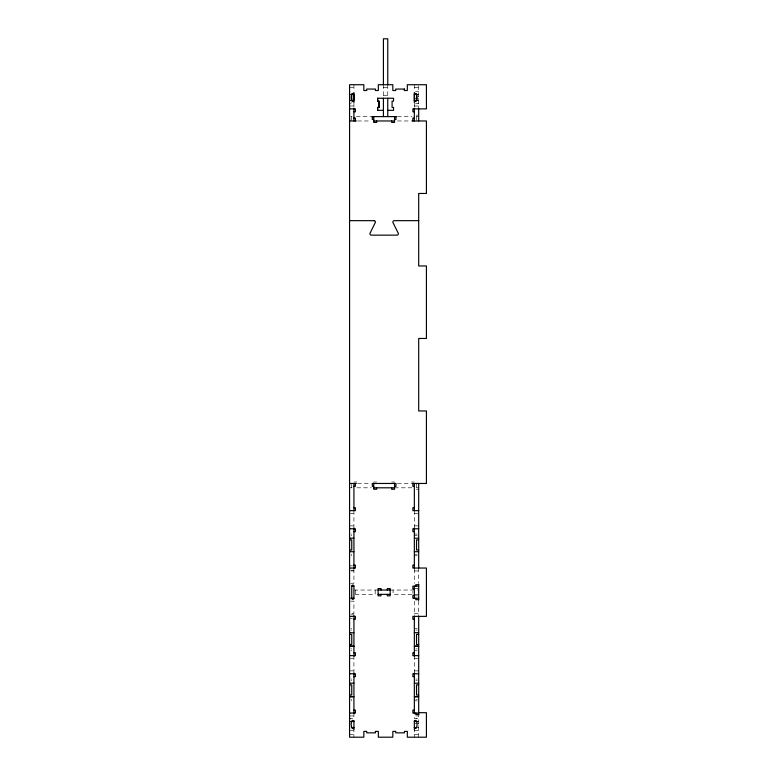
<?xml version="1.0" encoding="UTF-8"?>
<svg xmlns="http://www.w3.org/2000/svg" width="776" height="776" viewBox="0 0 776 776"><rect width="100%" height="100%" fill="white"/><g stroke="black" fill="none" stroke-linecap="round" stroke-linejoin="round"><path stroke-width="0.58" stroke-dasharray="3.88 2.91" d="M349.578 103.324L351.751 102.898M349.578 87.62L353.924 87.62M383.412 87.62L387.757 87.62M414.345 87.62L418.691 87.62M415.548 91.481L418.691 91.481M417.604 94.381L418.691 94.381M383.412 95.351L387.757 95.351M417.963 96.796L418.691 96.796M415.063 98.251L418.691 98.251M415.063 100.424L418.691 100.424M415.548 103.324L418.691 103.324L416.518 102.898M349.578 105.982L353.924 105.982M414.345 105.982L418.691 105.982M416.275 115.168L418.691 115.168M350.665 116.613L352.071 116.613M356.339 116.613L370.841 116.613M397.428 116.613L411.92 116.613M416.198 116.613L418.691 116.613M357.552 120.969L370.841 120.969M397.428 120.969L410.717 120.969M353.924 482.003L356.824 482.003M373.741 482.003L376.641 482.003M391.628 482.003L394.528 482.003M411.445 482.003L414.345 482.003M357.552 483.458L370.841 483.458M397.428 483.458L410.717 483.458M349.578 487.803L352.071 487.803M356.824 487.803L371.326 487.803M394.528 487.803L411.92 487.803M416.198 487.803L418.691 487.803M416.275 489.258L418.691 489.258M349.578 513.547L353.924 513.547M414.345 513.547L418.691 513.547M349.578 525.866L353.924 525.866M414.345 525.866L418.691 525.866M351.024 534.072L351.751 534.072M414.345 534.072L417.245 534.072M351.024 535.527L351.751 535.527M414.345 535.527L417.245 535.527M351.024 554.374L351.751 554.374M414.345 554.374L417.245 554.374M351.024 555.82L351.751 555.82M414.345 555.82L417.245 555.82M349.578 565.859L352.479 565.859M351.024 570.215L353.924 570.215M350.665 570.942L353.924 570.942M414.345 570.942L418.691 570.942M350.665 583.261L353.924 583.261L353.924 569.002M414.345 588.577L418.691 588.577M353.924 590.032L378.096 590.032M390.173 590.032L418.691 590.032M355.107 594.377L375.196 594.377L375.196 590.032M411.978 594.377L393.073 594.377L393.073 590.032M414.345 594.377L418.691 594.377M414.345 595.832L417.604 595.832M350.665 601.148L353.924 601.148L353.924 613.467L350.665 613.467M414.345 613.467L418.691 613.467M351.024 614.194L353.924 614.194M349.578 618.54L352.479 618.54M351.024 628.589L351.751 628.589M414.345 628.589L417.245 628.589M351.024 630.034L351.751 630.034M415.79 630.034L417.245 630.034M351.024 648.882L351.751 648.882M415.79 648.882L417.245 648.882M351.024 650.337L351.751 650.337M414.345 650.337L417.245 650.337M349.578 658.543L353.924 658.543M414.345 658.543L418.691 658.543M349.578 670.862L353.924 670.862M414.345 670.862L418.691 670.862M351.024 679.068L351.751 679.068M415.79 679.068L417.245 679.068M351.024 680.523L351.751 680.523M415.79 680.523L417.245 680.523M351.024 699.37L351.751 699.37M415.79 699.37L417.245 699.37M351.024 700.815L351.751 700.815M414.345 700.815L417.245 700.815M349.578 715.938L353.924 715.938M416.518 721.496L418.691 721.496M415.063 723.668L418.691 723.668M417.963 725.114L418.691 725.114M416.518 727.529L418.691 727.529M349.578 730.429L353.924 730.429M414.345 730.429L418.691 730.429M349.578 734.3L353.924 734.3M414.345 734.3L418.691 734.3M418.691 85.845L418.691 107.912M418.691 568.042L418.691 583.261M418.691 601.148L418.691 616.367M418.691 737.2L418.691 715.938L414.345 715.938L414.345 718.595L418.691 718.595L416.518 718.751M416.518 116.613L416.518 120.969M416.518 483.458L416.518 487.803M414.345 84.72L414.345 91.481M414.345 103.324L414.345 108.882M414.345 510.647L414.345 528.766M414.345 569.002L414.345 583.261M414.345 601.148L414.345 615.407M414.345 655.642L414.345 673.762M414.345 728.033L414.345 737.2M412.89 591.118L412.89 593.291M387.757 84.72L387.757 97.281M383.412 84.72L383.412 98.251M355.379 590.032L355.379 594.377M353.924 84.72L353.924 91.481M353.924 103.324L353.924 108.882M353.924 510.647L353.924 528.766M353.924 655.642L353.924 673.762M353.924 713.037L353.924 718.595L349.578 718.595L351.751 718.751M353.924 728.033L353.924 737.2M351.751 116.613L351.751 120.969M351.751 484.331L351.751 487.803"/><path stroke-width="1.16" d="M349.578 117.942L349.578 120.969L356.339 120.969M350.665 94.381L353.924 94.381L353.924 100.424A1.086 1.086 0 0 1 352.837 101.511A1.086 1.086 0 0 1 351.751 100.424L351.751 94.381M416.518 94.381L416.518 100.424A1.086 1.086 0 0 1 415.432 101.511A1.086 1.086 0 0 1 414.345 100.424L414.345 94.381L417.604 94.381M414.345 94.206C417.149 90.763 417.595 99.192 416.518 100.424M353.924 727.713C351.121 731.157 350.674 722.728 351.751 721.496A1.086 1.086 0 0 1 352.837 720.409A1.086 1.086 0 0 1 353.924 721.496L350.665 721.496M383.412 110.328L377.592 110.328L377.592 107.427L379.057 107.427L379.057 101.152L377.592 101.152L377.592 98.251L393.558 98.251L393.539 101.152L392.084 101.152L392.084 107.427L393.558 107.427L393.539 110.328L387.738 110.328M350.665 100.424L353.924 100.424M414.345 100.424L417.604 100.424M349.578 108.882L355.379 108.882L355.379 111.783L353.924 111.783M414.345 111.783L412.89 111.783L412.89 108.882L426.422 108.882L426.422 84.72L407.313 84.72L407.313 90.511L404.412 90.511L404.412 89.065M371.811 116.613L396.458 116.613M353.904 118.068L355.379 118.068L355.379 120.969M414.345 118.068L412.871 118.068L412.89 120.969M373.751 119.514L372.286 119.514L372.305 116.613M394.518 119.514L395.983 119.514L395.964 116.613M373.731 120.969L394.538 120.969M411.92 120.969L426.422 120.969L426.422 193.466L418.691 193.466L418.691 265.964L426.422 265.964L426.422 338.462L418.691 338.462L418.691 410.96L426.422 410.96L426.422 483.458L411.92 483.458M349.578 220.646L374.274 220.685M418.691 220.646L393.995 220.685A1.445 1.445 0 0 0 392.869 222.334L398.35 233.46A1.445 1.445 0 0 1 396.924 235.147L371.345 235.147A1.445 1.445 0 0 1 369.919 233.46L375.39 222.334A1.445 1.445 0 0 0 373.964 220.646M349.578 483.458L356.339 483.458M353.924 486.358L355.379 486.358L355.379 483.458M373.751 486.358L372.305 486.358L372.305 483.458L395.983 483.458L395.983 486.358L394.538 486.358M414.345 486.358L412.89 486.358L412.89 483.458M373.741 487.803L394.528 487.803M353.924 507.747L355.379 507.747L355.379 510.647L349.578 510.647M414.345 507.747L412.89 507.747L412.89 510.647L418.691 510.647M349.578 528.766L355.379 528.766L355.379 531.667L353.924 531.667M418.691 528.766L412.89 528.766L412.89 531.667L414.345 531.667M349.578 538.214L353.924 538.156M414.345 538.214L418.691 538.214M349.578 539.873L351.751 539.873L351.751 550.019L349.578 550.019M418.691 539.873L416.518 539.873L416.518 550.019L418.691 550.019M349.578 551.736L353.924 551.678M414.345 551.736L418.691 551.678M353.924 565.141L355.379 565.141L355.379 568.042L349.578 568.042M414.345 565.141L412.89 565.141L412.89 568.042L426.422 568.042L426.422 616.367L412.89 616.367L412.89 619.267L414.345 619.267M418.691 584.716L415.79 584.716L415.79 586.161M351.751 586.161L353.924 586.161L353.924 598.247A1.086 1.086 0 0 1 352.837 599.334A1.086 1.086 0 0 1 351.751 598.247L351.751 586.161A1.086 1.086 0 0 1 352.837 585.075A1.086 1.086 0 0 1 353.924 586.161M418.691 586.161L412.89 586.161L412.89 589.062L414.345 589.062M378.096 590.032L390.173 590.032M378.096 594.377L390.173 594.377M414.345 595.347L412.89 595.347L412.89 598.247L418.691 598.247M350.665 598.247L353.924 598.247M418.691 599.693L415.79 599.693L415.79 598.247M349.578 616.367L355.379 616.367L355.379 619.267L353.924 619.267M349.578 632.673L353.924 632.731M414.345 632.673L418.691 632.731M349.578 634.38L351.751 634.38L351.751 644.536L349.578 644.536M418.691 634.38L416.518 634.38L416.518 644.536L418.691 644.536M349.578 646.195L353.924 646.195M414.345 646.195L418.691 646.195M350.296 646.253L353.924 646.253M415.063 646.253L418.691 646.253M353.924 652.742L355.379 652.742L355.379 655.642L349.578 655.642M414.345 652.742L412.89 652.742L412.89 655.642L418.691 655.642M349.578 673.762L355.379 673.762L355.379 676.662L353.924 676.662M418.691 673.762L412.89 673.762L412.89 676.662L414.345 676.662M349.578 683.152L353.924 683.21M414.345 683.21L418.691 683.21M349.578 684.868L351.751 684.868L351.751 695.015L349.578 695.015M418.691 684.868L416.518 684.868L416.518 695.015L418.691 695.015M349.578 696.673L353.924 696.673L350.296 696.732M414.345 696.673L418.691 696.673L415.063 696.732M353.924 710.137L355.379 710.137L355.379 713.037L349.578 713.037M414.345 710.137L412.89 710.137L412.89 713.037L418.691 713.037M418.691 712.688L426.422 712.688L426.422 737.2L407.332 737.2L407.332 731.399L404.432 731.399L404.432 732.854L395.731 732.854L395.731 731.399L392.831 731.399L392.831 737.2L378.329 737.2L378.329 731.399L375.429 731.399L375.429 732.854L366.738 732.854L366.738 731.399L363.837 731.399L363.837 737.2L349.578 737.2L349.578 84.72L363.837 84.72L363.837 90.511L366.738 90.511L366.709 89.065L375.429 89.065L375.409 90.511L378.329 90.511L378.31 84.72L392.831 84.72L392.811 90.511L395.731 90.511L395.731 89.065L404.432 89.065L404.432 90.511M418.691 714.483L415.79 714.483L415.79 713.037M417.478 721.496L414.345 721.496A1.086 1.086 0 0 1 415.432 720.409A1.086 1.086 0 0 1 416.518 721.496C417.595 722.728 417.149 731.157 414.345 727.713M351.509 727.529L353.924 727.529M414.345 727.529L416.76 727.529M353.924 94.206C351.121 90.763 350.674 99.192 351.751 100.424M418.691 108.882L418.691 120.969M418.691 483.458L418.691 568.042M418.691 584.231L418.691 600.178M418.691 616.367L418.691 715.21M414.345 92.451L414.316 102.578M414.316 108.533L414.345 120.969M414.345 483.458L414.345 510.647M414.345 528.039L414.345 568.042M414.345 586.161L414.345 598.247M414.345 616.367L414.345 656.36M414.345 673.034L414.345 713.755M414.345 720.768L414.345 729.469M394.528 116.613L394.538 122.414L391.637 122.414L391.637 120.969M394.528 483.167L394.538 489.258L391.637 489.258L391.637 487.803M387.757 84.72L387.757 38.8L383.412 38.8L383.412 84.72M387.757 98.251L387.757 116.613M387.282 590.032L387.282 588.577L390.183 588.577L390.183 595.832L387.282 595.832L387.282 594.377M383.412 98.251L383.412 116.613M381.006 590.032L381.006 588.577L378.106 588.577L378.106 595.832L381.006 595.832L381.006 594.377M379.037 101.152L379.037 107.427M377.611 98.251L377.611 101.152M377.611 107.427L377.611 110.328M376.651 120.969L376.651 122.414L373.751 122.414L373.741 116.613M376.651 487.803L376.651 489.258L373.751 489.258L373.741 483.167M353.924 92.451L353.904 102.578M353.904 108.533L353.924 120.969M353.924 483.458L353.924 510.647M353.924 528.039L353.924 568.43M353.924 615.572L353.924 656.36M353.924 673.034L353.924 713.755M353.924 720.768L353.924 729.469"/></g></svg>
